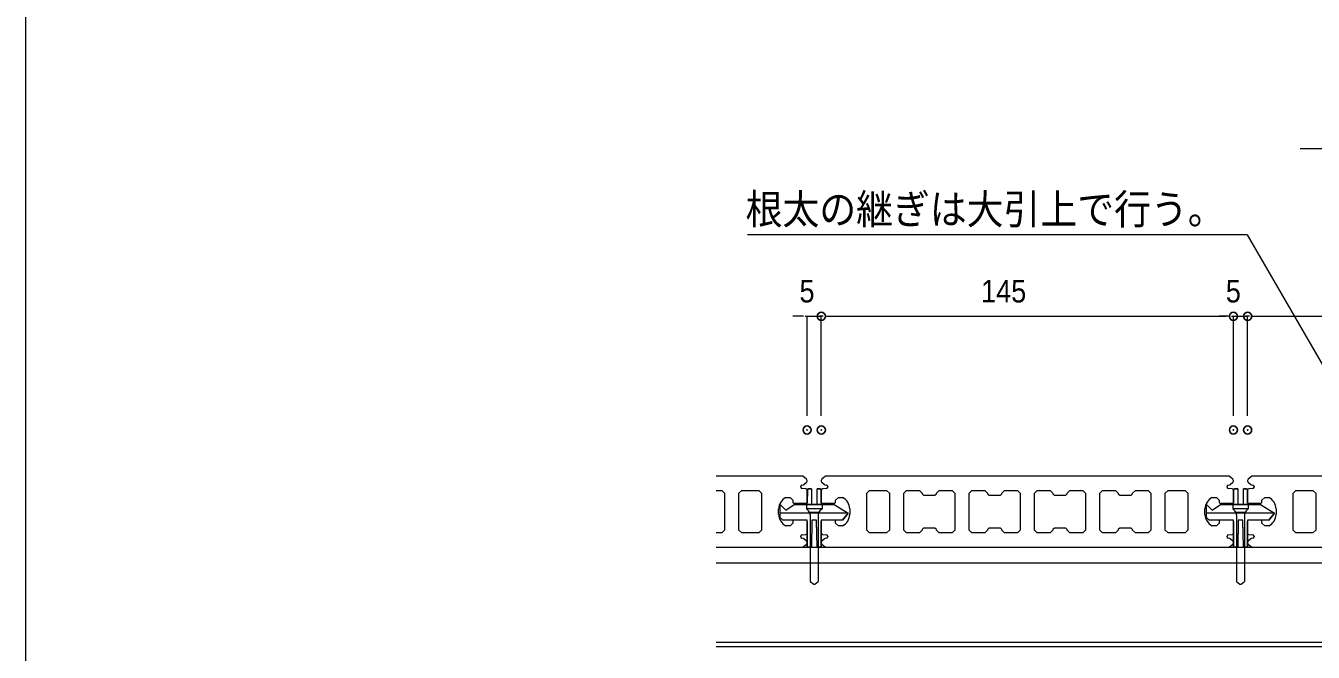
# Model space of a CAD drawing. Units: millimetres, scale not verified. Extents: x -12715 to 12220, y -3398 to 4210.
# Drawn here: x 419 to 872, y 2798.5 to 3019 of the extents above; entities that cross this region are included whole.
import ezdxf
from ezdxf.enums import TextEntityAlignment as Align

# ---------------------------------------------------------------- set-up
doc = ezdxf.new("R2010")
doc.units = ezdxf.units.MM
doc.header["$LTSCALE"] = 5.7
doc.header["$PDMODE"] = 32
doc.header["$PDSIZE"] = 2.85
for name, color, linetype, lineweight in [('0-0_図枠', 7, 'Continuous', 9), ('0-1_デッキ', 7, 'Continuous', 9), ('0-2_文字', 4, 'Continuous', 9), ('0-3_寸法', 7, 'Continuous', 9), ('0-5_根太', 4, 'Continuous', 9), ('0-7_0', 7, 'Continuous', 9), ('0-B_WQCS', 4, 'Continuous', 9)]:
    doc.layers.add(name, color=color, linetype=linetype, lineweight=lineweight)
doc.layers.add('0-8_DEFPOINTS', color=7, linetype='Continuous')
doc.styles.add('Osaka', font='')
doc.styles.add('ＭＳ ゴシック', font='')
doc.styles.get('Osaka').set_extended_font_data('Osaka')
doc.styles.get('ＭＳ ゴシック').set_extended_font_data('MS Gothic')

# ---------------------------------------------------------------- blocks, each defined once
blk = doc.blocks.new('_DOT')
at = {"layer": '0-7_0'}
for p, q in [((-20, 0), (-40, 0)), ((-10, 0), (10, 0))]:
    blk.add_line(p, q, dxfattribs=at)
blk = doc.blocks.new('25×145開\u30002軸')
at = {"layer": '0-1_デッキ'}
for p, q in [((-2900, 440.1), (-2900, 429.4)), ((-2892.4, 413.5), (-2853.1, 382.1)), ((-2846.2, 378.5), (-2824.5, 371.9)), ((2824.5, 371.9), (2846.2, 378.5)), ((2853.1, 382.1), (2892.4, 413.5)), ((2900, 429.4), (2900, 440.1)), ((-2828.5, 326), (-2881.5, 321.2)), ((-2810, 352.5), (-2810, 346.2)), ((2810, 346.2), (2810, 352.5)), ((2881.5, 321.2), (2828.5, 326)), ((-2500, 40), (-2500, -40)), ((2500, -40), (2500, 40)), ((-2881.5, -321.2), (-2828.5, -326)), ((-2810, -346.2), (-2810, -352.5)), ((2810, -352.5), (2810, -346.2)), ((2828.5, -326), (2881.5, -321.2)), ((-2900, -429.4), (-2900, -440.1)), ((-2853.1, -382.1), (-2892.4, -413.5)), ((-2824.5, -371.9), (-2846.2, -378.5)), ((2846.2, -378.5), (2824.5, -371.9)), ((2892.4, -413.5), (2853.1, -382.1)), ((2900, -440.1), (2900, -429.4))]:
    blk.add_line(p, q, dxfattribs=at)
for points in [[(2892.7, 455.7), (2839.5, 500), (-2839.5, 500), (-2892.7, 455.7)], [(-2900, 301), (-2900, 130), (-2890, 120), (-2710, 120)], [(-2710, 120), (-2700, 130), (-2700, 160), (-2660, 200), (-2600, 200)], [(2600, 200), (2660, 200), (2700, 160), (2700, 130), (2710, 120), (2890, 120), (2900, 130), (2900, 301)], [(-2600, -200), (-2660, -200), (-2700, -160), (-2700, -130), (-2710, -120), (-2890, -120), (-2900, -130), (-2900, -301)], [(2900, -301), (2900, -130), (2890, -120), (2710, -120), (2700, -130), (2700, -160), (2660, -200), (2600, -200)], [(-2892.7, -455.7), (-2839.5, -500), (2839.5, -500), (2892.7, -455.7)]]:
    blk.add_lwpolyline(points, dxfattribs=at)
for points in [[(-2260, -259.9), (-2260, 259.9), (-2220, 299.9), (-1980, 300), (-1940, 260), (-1940, -260), (-1980, -300), (-2220, -299.9)], [(-1740, -260), (-1740, 260), (-1700, 300), (-1520, 300), (-1480, 260), (-1480, 250), (-1460, 230), (-1300, 230), (-1280, 250), (-1280, 260), (-1240, 300), (-1060, 300), (-1020, 260), (-1020, -260), (-1060, -300), (-1240, -300), (-1280, -260), (-1280, -250), (-1300, -230), (-1460, -230), (-1480, -250), (-1480, -260), (-1520, -300), (-1700, -300)], [(-780, 300), (-600, 300), (-560, 260), (-560, 250), (-540, 230), (-380, 230), (-360, 250), (-360, 260), (-320, 300), (-140, 300), (-100, 260), (-100, -260), (-140, -300), (-320, -300), (-360, -260), (-360, -250), (-380, -230), (-540, -230), (-560, -250), (-560, -260), (-600, -300), (-780, -300), (-820, -260), (-820, 260)], [(140, -300), (100, -260), (100, 260), (140, 300), (320, 300), (360, 260), (360, 250), (380, 230), (540, 230), (560, 250), (560, 260), (600, 300), (780, 300), (820, 260), (820, -260), (780, -300), (600, -300), (560, -260), (560, -250), (540, -230), (380, -230), (360, -250), (360, -260), (320, -300)], [(1280, -260), (1240, -300), (1060, -300), (1020, -260), (1020, 260), (1060, 300), (1240, 300), (1280, 260), (1280, 250), (1300, 230), (1460, 230), (1480, 250), (1480, 260), (1520, 300), (1700, 300), (1740, 260), (1740, -260), (1700, -300), (1520, -300), (1480, -260), (1480, -250), (1460, -230), (1300, -230), (1280, -250)], [(2260, -259.9), (2220, -299.9), (1980, -300), (1940, -260), (1940, 260), (1980, 300), (2220, 299.9), (2260, 259.9)]]:
    blk.add_lwpolyline(points, close=True, dxfattribs=at)
for centre, radius, start, end in [((-2879.7, 440.1), 20.3, 129.80557, 180), ((-2879.7, 429.4), 20.3, 180, 231.34019), ((-2840.4, 397.9), 20.3, 231.34019, 253.30076), ((-2830.3, 352.5), 20.3, 0, 73.30076), ((2830.3, 352.5), 20.3, 106.69924, 180), ((2840.4, 397.9), 20.3, 286.69924, 308.65981), ((2879.7, 429.4), 20.3, 308.65981, 0), ((2879.7, 440.1), 20.3, 0, 50.19443), ((-2879.7, 301), 20.3, 95.07961, 180), ((-2830.3, 346.2), 20.3, 275.07961, 0), ((-2688.3, 33.5), 188.4, 1.96794, 62.04932), ((2688.3, 33.5), 188.4, 117.95068, 178.03206), ((2830.3, 346.2), 20.3, 180, 264.92039), ((2879.7, 301), 20.3, 0, 84.92039), ((-2688.3, -33.5), 188.4, 297.95068, 358.03206), ((2688.3, -33.5), 188.4, 181.96794, 242.04932), ((-2879.7, -301), 20.3, 180, 264.92039), ((-2830.3, -346.2), 20.3, 0, 84.92039), ((-2830.3, -352.5), 20.3, 286.69924, 0), ((2830.3, -346.2), 20.3, 95.07961, 180), ((2830.3, -352.5), 20.3, 180, 253.30076), ((2879.7, -301), 20.3, 275.07961, 0), ((-2879.7, -429.4), 20.3, 128.65981, 180), ((-2879.7, -440.1), 20.3, 180, 230.19443), ((-2840.4, -397.9), 20.3, 106.69924, 128.65981), ((2840.4, -397.9), 20.3, 51.34019, 73.30076), ((2879.7, -429.4), 20.3, 0, 51.34019), ((2879.7, -440.1), 20.3, 309.80557, 0)]:
    blk.add_arc(centre, radius, start, end, dxfattribs=at)
blk = doc.blocks.new('グループ-54-1')
at = {"layer": '0-1_デッキ'}
for p, q in [((16991.8, -2381.4), (15772.1, -2381.4)), ((16962.3, -2535.3), (16962.3, -2529)), ((16976.8, -2509.5), (16998.6, -2503)), ((17045, -2425.7), (16991.8, -2381.4)), ((17005.4, -2499.4), (17044.7, -2468)), ((17052.3, -2452.1), (17052.3, -2441.4)), ((15772.1, -2581.4), (15852.3, -2581.4)), ((15852.3, -2581.4), (15892.3, -2621.4)), ((15892.3, -2621.4), (15892.3, -3141.4)), ((16092.3, -2621.4), (16132.3, -2581.4)), ((16092.3, -3141.4), (16092.3, -2621.4)), ((16132.3, -2581.4), (16372.3, -2581.5)), ((16372.3, -2581.5), (16412.3, -2621.5)), ((16412.3, -2621.5), (16412.3, -3141.4)), ((16752.3, -2681.4), (16812.3, -2681.4)), ((16812.3, -2681.4), (16852.3, -2721.4)), ((17033.8, -2560.2), (16980.8, -2555.5)), ((17052.3, -2751.4), (17052.3, -2580.4)), ((16652.3, -2921.4), (16652.3, -2841.4)), ((16852.3, -2721.4), (16852.3, -2751.4)), ((16852.3, -2751.4), (16862.3, -2761.4)), ((16862.3, -2761.4), (17042.3, -2761.4)), ((17042.3, -2761.4), (17052.3, -2751.4)), ((16852.3, -3041.4), (16812.3, -3081.4)), ((16862.3, -3001.5), (16852.3, -3011.5)), ((16852.3, -3011.5), (16852.3, -3041.4)), ((17042.3, -3001.5), (16862.3, -3001.5)), ((17052.3, -3011.5), (17042.3, -3001.5)), ((17052.3, -3182.5), (17052.3, -3011.5)), ((15852.3, -3181.4), (15772.1, -3181.4)), ((15892.3, -3141.4), (15852.3, -3181.4)), ((16132.3, -3181.5), (16092.3, -3141.4)), ((16372.3, -3181.4), (16132.3, -3181.5)), ((16412.3, -3141.4), (16372.3, -3181.4)), ((16812.3, -3081.4), (16752.3, -3081.4)), ((16962.3, -3233.9), (16962.3, -3227.6)), ((16998.6, -3259.9), (16976.8, -3253.4)), ((16980.8, -3207.4), (17033.8, -3202.7)), ((15772.1, -3381.4), (16991.8, -3381.4)), ((16991.8, -3381.4), (17045, -3337.1)), ((17044.7, -3294.9), (17005.4, -3263.5)), ((17052.3, -3321.5), (17052.3, -3310.8))]:
    blk.add_line(p, q, dxfattribs=at)
for centre, radius, start, end in [((16982.6, -2529), 20.3, 106.69924, 180), ((16982.6, -2535.3), 20.3, 180, 264.92039), ((16992.7, -2483.5), 20.3, 286.69924, 308.65981), ((17032, -2452.1), 20.3, 308.65981, 360), ((17032, -2441.4), 20.3, 360, 50.19443), ((16840.7, -2847.9), 188.4, 117.95068, 178.03206), ((17032, -2580.4), 20.3, 360, 84.92039), ((16840.7, -2915), 188.4, 181.96794, 242.04932), ((16982.6, -3227.6), 20.3, 95.07961, 180), ((16982.6, -3233.9), 20.3, 180, 253.30076), ((16992.7, -3279.4), 20.3, 51.34019, 73.30076), ((17032, -3182.5), 20.3, 275.07961, 0), ((17032, -3310.8), 20.3, 0, 51.34019), ((17032, -3321.5), 20.3, 309.80557, 360)]:
    blk.add_arc(centre, radius, start, end, dxfattribs=at)
blk = doc.blocks.new('グループ-273-1')
at = {"layer": '0-5_根太'}
for p, q in [((15772.1, -3381.4), (26112.1, -3381.4)), ((26112.1, -4781.4), (26112.1, -3381.4)), ((15772.1, -3601.4), (26112.1, -3601.4)), ((15772.1, -4717.4), (26112.1, -4717.4)), ((15772.1, -4781.4), (26112.1, -4781.4))]:
    blk.add_line(p, q, dxfattribs=at)
blk = doc.blocks.new('グループ-405-1')
at = {"layer": '0-B_WQCS'}
for p, q in [((-96.4, 658.2), (-99.7, 469.1)), ((-40, 670), (-84.4, 670)), ((-40, 670), (-40, 658.4)), ((-40, 658.4), (-40, 469.3)), ((40, 658.4), (40, 670)), ((84.4, 670), (40, 670)), ((40, 469.3), (40, 658.4)), ((99.7, 469.1), (96.4, 658.2)), ((-280, 450), (280, 450)), ((480, 330), (-480, 330)), ((-100, 211.1), (-100, -138)), ((-33.7, 210.7), (-39.8, -138.4)), ((39.8, -138.4), (33.7, 210.7)), ((100, -138), (100, 211.1)), ((400, 230), (480, 330)), ((-88, -150), (-40, -150)), ((-39.8, -138.4), (-40, -150)), ((40, -150), (39.8, -138.4)), ((40, -150), (88, -150))]:
    blk.add_line(p, q, dxfattribs=at)
blk.add_lwpolyline([(-480, 450), (-400, 370), (-280, 450), (-99.7, 470), (-96.4, 658.2), (-84.4, 670), (-40, 670), (-40, 450), (40, 450), (40, 670), (84.4, 670), (96.4, 658.2), (99.7, 470), (280, 450), (480, 330), (397.8, 230), (100, 230), (100, -138), (88, -150), (40, -150), (33.4, 230), (-33.4, 230), (-40, -150), (-88, -150), (-100, -138), (-100, 230), (-440, 230), (-480, 270)], close=True, dxfattribs=at)
for centre, start, end in [((-84.4, 658), 90, 179), ((84.4, 658), 1, 90), ((-88, -138), 180, 270), ((88, -138), 270, 0)]:
    blk.add_arc(centre, 12, start, end, dxfattribs=at)
blk = doc.blocks.new('グループ-406-1')
at = {"layer": '0-B_WQCS'}
for p, q in [((110, 390), (-110, 390)), ((-110, 390), (-79.9, 359.8)), ((110, 390), (79.8, 359.8)), ((110, 450), (110, 390)), ((56.4, 336.4), (-56.4, 336.4)), ((-56.4, 303.3), (-56.4, -634)), ((56.4, 303.3), (56.4, -634)), ((-56.4, -634), (-7.3, -668.4)), ((-7.3, -668.4), (0, -670))]:
    blk.add_line(p, q, dxfattribs=at)
for points in [[(110, 450), (-110, 450), (-110, 390)], [(0, -670), (7.2, -668.4), (56.4, -634)]]:
    blk.add_lwpolyline(points, dxfattribs=at)
for centre, start, end in [((-136.4, 303.3), 0, 45), ((136.4, 303.3), 135, 180)]:
    blk.add_arc(centre, 80, start, end, dxfattribs=at)
blk = doc.blocks.new('グループ-407-1')
at = {"layer": '0-B_WQCS'}
for name in ['グループ-405-1', 'グループ-406-1']:
    blk.add_blockref(name, (0, 0), dxfattribs=at)
blk = doc.blocks.new('WQCS2016断')
at = {"layer": '0-B_WQCS'}
blk.add_blockref('グループ-407-1', (0, 0), dxfattribs=at)

msp = doc.modelspace()

# ---------------------------------------------------------------- linework, layer by layer
at = {"layer": '0-0_図枠', "color": 5}
msp.add_lwpolyline([(418.984, 3595.811), (2418.984, 3595.811), (2418.984, 2295.811), (418.984, 2295.811)], close=True, dxfattribs=at)
at = {"layer": '0-2_文字'}
for p, q in [((1071.945, 2975.694), (867.334, 2975.694)), ((848.782, 2945.361), (920.389, 2821.334))]:
    msp.add_line(p, q, dxfattribs=at)
at = {"layer": '0-3_寸法', "color": 4}
msp.add_line((848.782, 2945.361), (672.983, 2945.361), dxfattribs=at)
at = {"layer": '0-3_寸法'}
for p, q in [((691.391, 2916.707), (688.887, 2916.707)), ((693.894, 2881.707), (693.894, 2916.707)), ((693.894, 2916.707), (698.894, 2916.707)), ((698.894, 2881.707), (698.894, 2916.707)), ((698.894, 2881.707), (698.894, 2916.707)), ((701.398, 2916.707), (841.391, 2916.707)), ((701.398, 2916.707), (703.902, 2916.707)), ((841.391, 2916.707), (838.887, 2916.707)), ((843.894, 2881.707), (843.894, 2916.707)), ((843.894, 2881.707), (843.894, 2916.707)), ((843.894, 2916.707), (848.894, 2916.707)), ((848.894, 2881.707), (848.894, 2916.707)), ((848.894, 2881.707), (848.894, 2916.707)), ((851.398, 2916.707), (991.391, 2916.707)), ((851.398, 2916.707), (853.902, 2916.707))]:
    msp.add_line(p, q, dxfattribs=at)
at = {"layer": '0-8_DEFPOINTS'}
for p in [(698.894, 2916.707), (843.894, 2916.707), (848.894, 2916.707), (693.894, 2876.707), (698.894, 2876.707), (843.894, 2876.707), (848.894, 2876.707)]:
    msp.add_point(p, dxfattribs=at)

# ---------------------------------------------------------------- block references
at = {"layer": '0-1_デッキ', "xscale": 0.025, "yscale": 0.025}
for name, p in [('グループ-54-1', (267.586, 2920)), ('25×145開\u30002軸', (771.394, 2847.964)), ('25×145開\u30002軸', (921.394, 2847.964))]:
    msp.add_blockref(name, p, dxfattribs=at)
at = {"layer": '0-3_寸法', "xscale": 0.06259308, "yscale": 0.06259308}
for p in [(693.894, 2916.707), (843.894, 2916.707), (843.894, 2916.707)]:
    msp.add_blockref('_DOT', p, dxfattribs=at)
at = {"layer": '0-3_寸法', "xscale": 0.06259308, "yscale": 0.06259308, "rotation": 180}
for p in [(698.894, 2916.707), (698.894, 2916.707), (848.894, 2916.707), (848.894, 2916.707)]:
    msp.add_blockref('_DOT', p, dxfattribs=at)
at = {"layer": '0-5_根太', "xscale": 0.025, "yscale": 0.025}
msp.add_blockref('グループ-273-1', (267.586, 2920), dxfattribs=at)
at = {"layer": '0-B_WQCS', "xscale": 0.025, "yscale": 0.025}
for p in [(696.394, 2839.214), (846.394, 2839.214)]:
    msp.add_blockref('WQCS2016断', p, dxfattribs=at)

# ---------------------------------------------------------------- texts
at = {"layer": '0-2_文字', "style": 'ＭＳ ゴシック', "width": 0.9}
msp.add_text('根太の継ぎは大引上で行う。', height=10.56, dxfattribs=at).set_placement((672.269, 2945.958), align=Align.BOTTOM_LEFT)
at = {"layer": '0-3_寸法', "style": 'Osaka', "width": 0.9}
for s, p in [('5', (691.223, 2919.207)), ('145', (755.106, 2919.207)), ('5', (841.223, 2919.207))]:
    msp.add_text(s, height=7.918, dxfattribs=at).set_placement(p, align=Align.BOTTOM_LEFT)

doc.saveas('drawing.dxf')
